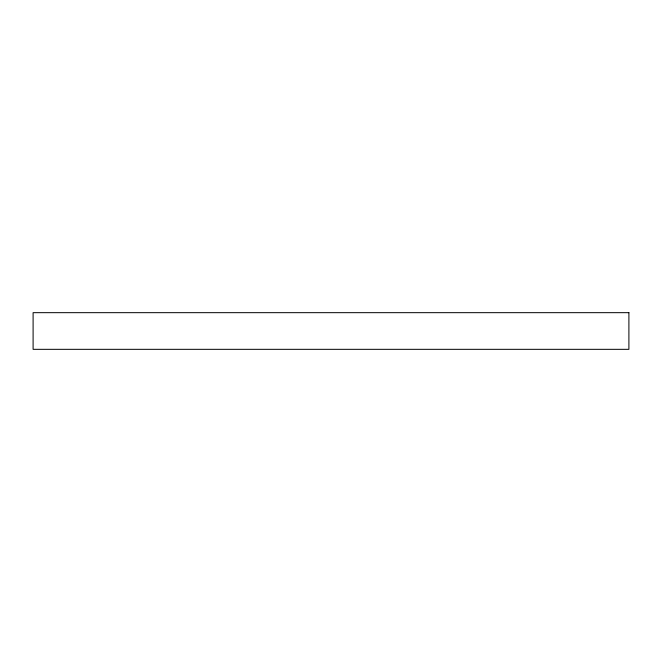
<?xml version="1.0" encoding="UTF-8"?>
<svg xmlns="http://www.w3.org/2000/svg" width="662" height="662" viewBox="0 0 662 662"><rect width="100%" height="100%" fill="white"/><g stroke="black" fill="none" stroke-linecap="round" stroke-linejoin="round"><path stroke-width="0.99" d="M628.9 312.671L33.1 312.671L33.1 349.329L628.9 349.329L628.9 312.671"/></g></svg>
